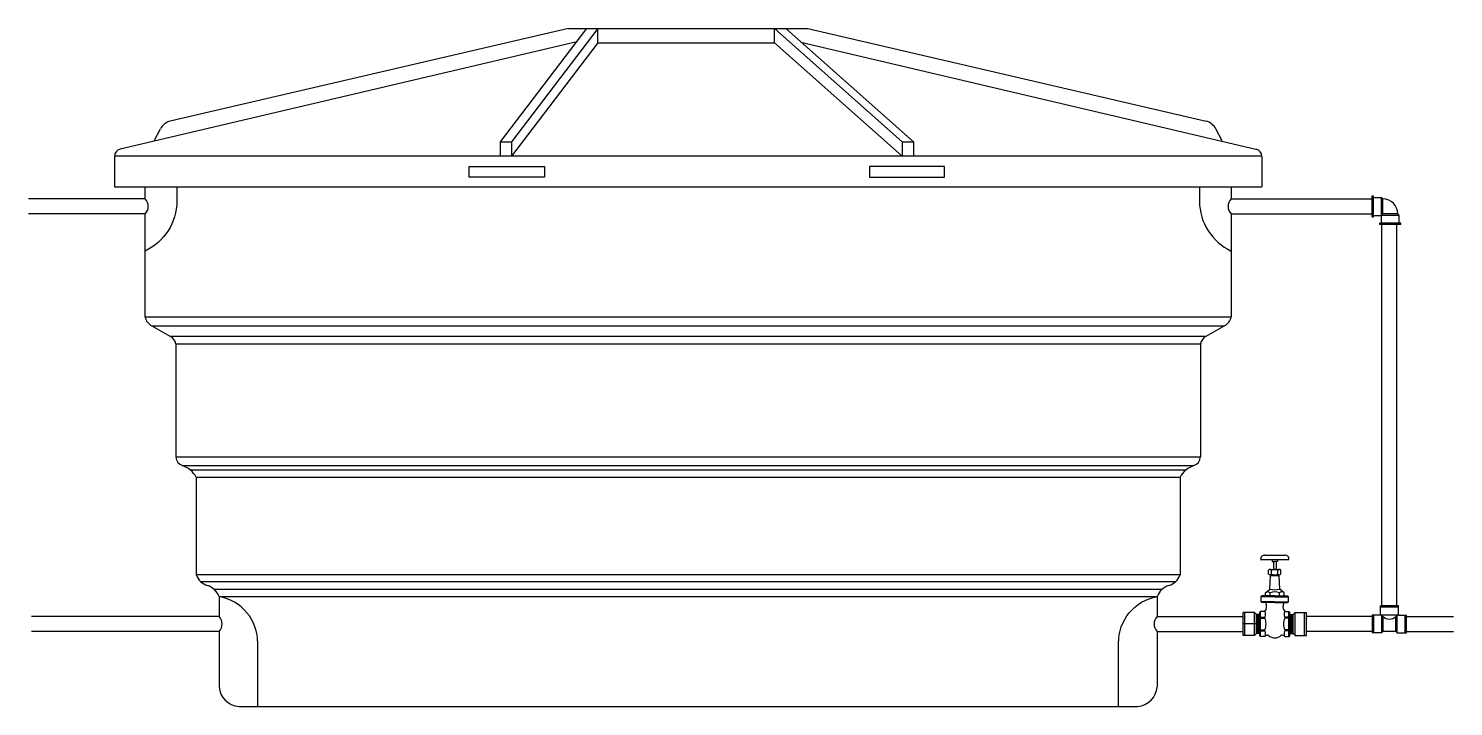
# Model space of a CAD drawing. Header units: millimetres. Extents: x 24.62 to 27, y 3.32 to 4.46.
import ezdxf

# ---------------------------------------------------------------- set-up
doc = ezdxf.new("R2010")
doc.units = ezdxf.units.MM
doc.header["$LTSCALE"] = 10

msp = doc.modelspace()

# ---------------------------------------------------------------- linework, layer by layer
for p, q in [((25.5225, 4.4596), (24.8562, 4.3044)), ((25.5527, 4.4596), (25.4083, 4.2696)), ((25.5718, 4.4596), (25.4274, 4.2696)), ((25.5225, 4.4596), (25.9232, 4.4596)), ((25.5718, 4.4358), (25.5718, 4.4596)), ((25.8675, 4.4358), (25.8675, 4.4596)), ((25.8675, 4.4596), (26.081, 4.2696)), ((25.8863, 4.4596), (26.0998, 4.2696)), ((25.9232, 4.4596), (26.5895, 4.3044)), ((25.5345, 4.4365), (24.7725, 4.2576)), ((25.5718, 4.4358), (25.4274, 4.2458)), ((25.5718, 4.4358), (25.8675, 4.4358)), ((25.8675, 4.4358), (26.081, 4.2458)), ((25.9112, 4.4365), (26.6731, 4.2576)), ((24.8294, 4.2717), (24.8398, 4.2915)), ((25.4083, 4.2696), (25.4083, 4.2458)), ((25.4083, 4.2696), (25.4274, 4.2696)), ((25.4274, 4.2696), (25.4274, 4.2458)), ((26.081, 4.2696), (26.081, 4.2458)), ((26.081, 4.2696), (26.0998, 4.2696)), ((26.0998, 4.2696), (26.0998, 4.2458)), ((26.6163, 4.2717), (26.6059, 4.2915)), ((24.7628, 4.2455), (24.7628, 4.1946)), ((26.6828, 4.2458), (24.7629, 4.2458)), ((26.6828, 4.2455), (26.6828, 4.1946)), ((24.7628, 4.1946), (26.6828, 4.1946)), ((24.8141, 4.1742), (24.8141, 4.1946)), ((26.6316, 4.1946), (26.6316, 4.1742)), ((24.8141, 3.9762), (24.8141, 4.1492)), ((26.6316, 4.1492), (26.6316, 3.9762)), ((26.6316, 3.9762), (24.8141, 3.9762)), ((24.8251, 3.9618), (26.6206, 3.9618)), ((24.8251, 3.9618), (24.8564, 3.9441)), ((26.6206, 3.9618), (26.5893, 3.9441)), ((26.5893, 3.9441), (24.8564, 3.9441)), ((24.8653, 3.9314), (24.8657, 3.7419)), ((24.8653, 3.9314), (26.5804, 3.9314)), ((26.5804, 3.9314), (26.58, 3.7419)), ((26.58, 3.7419), (24.8657, 3.7419)), ((24.8764, 3.7279), (26.5693, 3.7279)), ((26.5558, 3.7203), (24.8899, 3.7203)), ((24.8997, 3.7083), (26.546, 3.7083)), ((24.8997, 3.7083), (24.8997, 3.5449)), ((26.546, 3.7083), (26.546, 3.5449)), ((26.546, 3.5449), (24.8997, 3.5449)), ((24.9069, 3.5336), (26.5388, 3.5336)), ((26.5154, 3.5202), (24.9303, 3.5202)), ((24.9378, 3.5087), (26.5078, 3.5087)), ((24.9378, 3.5087), (24.9378, 3.4752)), ((26.5078, 3.5087), (26.5078, 3.4752)), ((24.9378, 3.4502), (24.9378, 3.3577)), ((26.5078, 3.4502), (26.5078, 3.3577)), ((24.9707, 3.3246), (26.475, 3.3246))]:
    msp.add_line(p, q)
at = {"color": 3}
for p, q in [((24.8141, 4.1742), (24.619, 4.1742)), ((26.6316, 4.1742), (26.8674, 4.1742)), ((24.8141, 4.1492), (24.619, 4.1492)), ((26.6316, 4.1492), (26.8674, 4.1492)), ((26.8838, 3.4932), (26.8838, 4.1313)), ((26.9088, 3.4932), (26.9088, 4.1313)), ((24.9378, 3.4752), (24.624, 3.4752)), ((26.5078, 3.4752), (26.6515, 3.4752)), ((26.8675, 3.4752), (26.7576, 3.4752)), ((26.925, 3.4752), (27.0036, 3.4752)), ((24.9378, 3.4502), (24.624, 3.4502)), ((26.5078, 3.4502), (26.6515, 3.4502)), ((26.8675, 3.4502), (26.7576, 3.4502)), ((26.925, 3.4502), (27.0036, 3.4502))]:
    msp.add_line(p, q, dxfattribs=at)
at = {"color": 1, "ltscale": 50}
for p, q in [((26.8674, 4.1792), (26.8699, 4.1792)), ((26.8674, 4.1442), (26.8674, 4.1792)), ((26.8699, 4.1767), (26.8699, 4.1792)), ((26.8699, 4.1767), (26.8829, 4.1767)), ((26.8699, 4.1467), (26.8699, 4.1767)), ((26.8829, 4.1467), (26.8829, 4.1767)), ((26.8829, 4.1767), (26.8854, 4.1742)), ((26.8854, 4.1492), (26.8854, 4.1742)), ((26.8674, 4.1442), (26.8699, 4.1442)), ((26.8699, 4.1467), (26.8829, 4.1467)), ((26.8699, 4.1442), (26.8699, 4.1467)), ((26.8829, 4.1337), (26.8804, 4.1337)), ((26.8804, 4.1312), (26.8804, 4.1337)), ((26.9154, 4.1312), (26.8804, 4.1312)), ((26.8829, 4.1467), (26.8854, 4.1492)), ((26.8829, 4.1337), (26.8829, 4.1467)), ((26.9129, 4.1467), (26.8829, 4.1467)), ((26.9129, 4.1337), (26.8829, 4.1337)), ((26.9104, 4.1492), (26.8854, 4.1492)), ((26.9129, 4.1467), (26.9104, 4.1492)), ((26.9129, 4.1337), (26.9129, 4.1467)), ((26.9154, 4.1337), (26.9129, 4.1337)), ((26.9154, 4.1312), (26.9154, 4.1337)), ((26.6879, 3.5779), (26.7212, 3.5779)), ((26.6809, 3.5709), (26.7283, 3.5709)), ((26.6968, 3.554), (26.7124, 3.554)), ((26.7001, 3.5709), (26.7001, 3.5675)), ((26.7001, 3.5675), (26.7046, 3.5675)), ((26.7023, 3.5675), (26.7023, 3.554)), ((26.709, 3.5675), (26.7046, 3.5675)), ((26.7069, 3.5675), (26.7069, 3.554)), ((26.709, 3.5709), (26.709, 3.5675)), ((26.6943, 3.5462), (26.6943, 3.5529)), ((26.6963, 3.5208), (26.6972, 3.5441)), ((26.6968, 3.5451), (26.7124, 3.5451)), ((26.6972, 3.5441), (26.712, 3.5441)), ((26.6978, 3.5441), (26.6978, 3.5451)), ((26.6993, 3.5462), (26.6993, 3.5529)), ((26.7099, 3.5462), (26.7099, 3.5529)), ((26.7114, 3.5441), (26.7114, 3.5451)), ((26.7128, 3.5208), (26.712, 3.5441)), ((26.7149, 3.5462), (26.7149, 3.5529)), ((26.6818, 3.5083), (26.6831, 3.5096)), ((26.7046, 3.5083), (26.6818, 3.5083)), ((26.6818, 3.4998), (26.6818, 3.5083)), ((26.7046, 3.5096), (26.6831, 3.5096)), ((26.6888, 3.5151), (26.6963, 3.5208)), ((26.6888, 3.5096), (26.6888, 3.5151)), ((26.6967, 3.5096), (26.6967, 3.5151)), ((26.7046, 3.5096), (26.7261, 3.5096)), ((26.7046, 3.5083), (26.7273, 3.5083)), ((26.7125, 3.5096), (26.7125, 3.5151)), ((26.7204, 3.5151), (26.7128, 3.5208)), ((26.7204, 3.5096), (26.7204, 3.5151)), ((26.7273, 3.5083), (26.7261, 3.5096)), ((26.7273, 3.4998), (26.7273, 3.5083)), ((26.6515, 3.4435), (26.6515, 3.4819)), ((26.6707, 3.4819), (26.6515, 3.4819)), ((26.6547, 3.4435), (26.6547, 3.4819)), ((26.6739, 3.4787), (26.6707, 3.4819)), ((26.6707, 3.4435), (26.6707, 3.4819)), ((26.6809, 3.4838), (26.6796, 3.4825)), ((26.6796, 3.4428), (26.6796, 3.4825)), ((26.6879, 3.4838), (26.6809, 3.4838)), ((26.6809, 3.4415), (26.6809, 3.4838)), ((26.7046, 3.4998), (26.6818, 3.4998)), ((26.6818, 3.4998), (26.6831, 3.4985)), ((26.7046, 3.4985), (26.6831, 3.4985)), ((26.7046, 3.4998), (26.7273, 3.4998)), ((26.7046, 3.4985), (26.7261, 3.4985)), ((26.7212, 3.4838), (26.7283, 3.4838)), ((26.7273, 3.4998), (26.7261, 3.4985)), ((26.7283, 3.4838), (26.7295, 3.4825)), ((26.7283, 3.4415), (26.7283, 3.4838)), ((26.7295, 3.4428), (26.7295, 3.4825)), ((26.7352, 3.4787), (26.7384, 3.4819)), ((26.7384, 3.4435), (26.7384, 3.4819)), ((26.7384, 3.4819), (26.7576, 3.4819)), ((26.7544, 3.4435), (26.7544, 3.4819)), ((26.7576, 3.4435), (26.7576, 3.4819)), ((26.8813, 3.4777), (26.8813, 3.4932)), ((26.9113, 3.4932), (26.8813, 3.4932)), ((26.9113, 3.4907), (26.8813, 3.4907)), ((26.9113, 3.4777), (26.9113, 3.4932)), ((26.6809, 3.4627), (26.6515, 3.4627)), ((26.6809, 3.4787), (26.6739, 3.4787)), ((26.6739, 3.4467), (26.6739, 3.4787)), ((26.6796, 3.4787), (26.6739, 3.4787)), ((26.6755, 3.4467), (26.6755, 3.4787)), ((26.6771, 3.4467), (26.6771, 3.4787)), ((26.6787, 3.4467), (26.6787, 3.4787)), ((26.6809, 3.4739), (26.6879, 3.4739)), ((26.6809, 3.4726), (26.6879, 3.4726)), ((26.7283, 3.4739), (26.7212, 3.4739)), ((26.7283, 3.4726), (26.7212, 3.4726)), ((26.7295, 3.4787), (26.7352, 3.4787)), ((26.7304, 3.4467), (26.7304, 3.4787)), ((26.732, 3.4467), (26.732, 3.4787)), ((26.7336, 3.4467), (26.7336, 3.4787)), ((26.7352, 3.4467), (26.7352, 3.4787)), ((26.8813, 3.4777), (26.8675, 3.4777)), ((26.8675, 3.4777), (26.8675, 3.4477)), ((26.87, 3.4777), (26.87, 3.4477)), ((26.9113, 3.4777), (26.8813, 3.4777)), ((26.883, 3.4777), (26.8855, 3.4752)), ((26.883, 3.4777), (26.883, 3.4477)), ((26.8855, 3.4752), (26.8855, 3.4502)), ((26.907, 3.4752), (26.9095, 3.4777)), ((26.907, 3.4502), (26.907, 3.4752)), ((26.9095, 3.4477), (26.9095, 3.4777)), ((26.9113, 3.4777), (26.925, 3.4777)), ((26.9225, 3.4477), (26.9225, 3.4777)), ((26.925, 3.4477), (26.925, 3.4777)), ((26.6707, 3.4435), (26.6515, 3.4435)), ((26.6739, 3.4467), (26.6707, 3.4435)), ((26.6796, 3.4467), (26.6739, 3.4467)), ((26.6809, 3.4415), (26.6796, 3.4428)), ((26.6809, 3.4527), (26.6879, 3.4527)), ((26.6809, 3.4515), (26.6879, 3.4515)), ((26.6879, 3.4415), (26.6809, 3.4415)), ((26.7283, 3.4527), (26.7212, 3.4527)), ((26.7283, 3.4515), (26.7212, 3.4515)), ((26.7212, 3.4415), (26.7283, 3.4415)), ((26.7283, 3.4415), (26.7295, 3.4428)), ((26.7295, 3.4467), (26.7352, 3.4467)), ((26.7352, 3.4467), (26.7384, 3.4435)), ((26.7384, 3.4435), (26.7576, 3.4435)), ((26.883, 3.4477), (26.8675, 3.4477)), ((26.8855, 3.4502), (26.883, 3.4477)), ((26.907, 3.4502), (26.8855, 3.4502)), ((26.9095, 3.4477), (26.907, 3.4502)), ((26.9095, 3.4477), (26.925, 3.4477))]:
    msp.add_line(p, q, dxfattribs=at)
for points in [[(25.3566, 4.2286), (25.4824, 4.2286), (25.4824, 4.2108), (25.3566, 4.2108)], [(26.152, 4.2286), (26.0262, 4.2286), (26.0262, 4.2108), (26.152, 4.2108)]]:
    msp.add_lwpolyline(points, close=True)
for points in [[(24.8674, 4.1946), (24.8674, 4.1705, -0.284146), (24.8141, 4.0868, -1.594244)], [(26.5783, 4.1946), (26.5783, 4.1705, 0.284146), (26.6316, 4.0868, 1.594244)], [(25.0025, 3.3246), (25.0025, 3.4305, 0.367565), (24.9378, 3.5087, -11.368727)], [(26.4432, 3.3246), (26.4432, 3.4305, -0.367565), (26.5078, 3.5087, 11.368727)]]:
    msp.add_lwpolyline(points, format="xyb")
for centre, radius, start, end in [((24.8624, 4.2796), 0.0256, 103.9532, 152.3344), ((26.5833, 4.2796), 0.0256, 27.6656, 76.0468), ((24.7756, 4.2452), 0.0128, 103.9532, 178.4913), ((26.6701, 4.2452), 0.0128, 1.5087, 76.0468), ((24.8346, 3.9805), 0.0209, 191.9092, 243.1102), ((26.6111, 3.9805), 0.0209, 296.8898, 348.0908), ((24.8476, 3.9285), 0.018, 9.3524, 60.4739), ((26.5981, 3.9285), 0.018, 119.5261, 170.6476), ((24.8812, 3.7425), 0.0154, 182.418, 251.9973), ((24.8639, 3.6895), 0.0404, 27.7377, 71.9973), ((26.5818, 3.6895), 0.0404, 108.0027, 152.2623), ((26.5645, 3.7425), 0.0154, 288.0027, 357.582), ((24.9264, 3.5542), 0.0283, 199.1953, 253.6132), ((26.5193, 3.5542), 0.0283, 286.3868, 340.8047), ((24.9101, 3.4987), 0.0295, 19.7841, 73.6132), ((26.5356, 3.4987), 0.0295, 106.3868, 160.2159), ((24.9739, 3.3606), 0.0362, 184.5534, 264.9297), ((26.4718, 3.3606), 0.0362, 275.0703, 355.4466)]:
    msp.add_arc(centre, radius, start, end)
at = {"color": 3}
for centre, start, end in [((24.8016, 4.1617), 315, 45), ((26.6441, 4.1617), 135, 225), ((24.9253, 3.4627), 315, 45), ((26.5203, 3.4627), 135, 225)]:
    msp.add_arc(centre, 0.0177, start, end, dxfattribs=at)
at = {"color": 1, "ltscale": 50}
for centre, radius, start, end in [((26.8854, 4.1492), 0.025, 0, 90), ((26.6873, 3.5715), 0.00643, 84.335, 185.3374), ((26.7219, 3.5715), 0.00643, 354.6626, 95.665), ((26.6968, 3.5505), 0.00347, 43.3633, 136.6367), ((26.7046, 3.5405), 0.0135, 67.0199, 112.9801), ((26.7124, 3.5505), 0.00347, 43.3633, 136.6367), ((26.6968, 3.5486), 0.00347, 223.3633, 316.6367), ((26.7046, 3.5586), 0.0135, 247.0199, 292.9801), ((26.7124, 3.5486), 0.00347, 223.3633, 316.6367), ((26.6927, 3.5096), 0.00675, 54.2704, 125.7296), ((26.7046, 3.558), 0.038, 257.4771, 282.5229), ((26.7046, 3.4918), 0.0246, 71.2823, 108.7177), ((26.7164, 3.5096), 0.00675, 54.2704, 125.7296), ((26.6779, 3.4922), 0.0131, 319.8724, 28.6699), ((26.6764, 3.4788), 0.0126, 336.817, 23.183), ((26.7312, 3.4922), 0.0131, 151.3301, 220.1276), ((26.7328, 3.4788), 0.0126, 156.817, 203.183), ((26.6639, 3.4627), 0.026, 337.5622, 22.4378), ((26.7452, 3.4627), 0.026, 157.5622, 202.4378), ((26.8963, 3.487), 0.016, 227.8148, 312.1852), ((26.6764, 3.4465), 0.0126, 336.817, 23.183), ((26.6923, 3.4389), 0.00506, 73.8115, 149.1861), ((26.7046, 3.4555), 0.016, 227.0794, 312.9206), ((26.7169, 3.4389), 0.00506, 30.8139, 106.1885), ((26.7328, 3.4465), 0.0126, 156.817, 203.183)]:
    msp.add_arc(centre, radius, start, end, dxfattribs=at)

doc.saveas('drawing.dxf')
